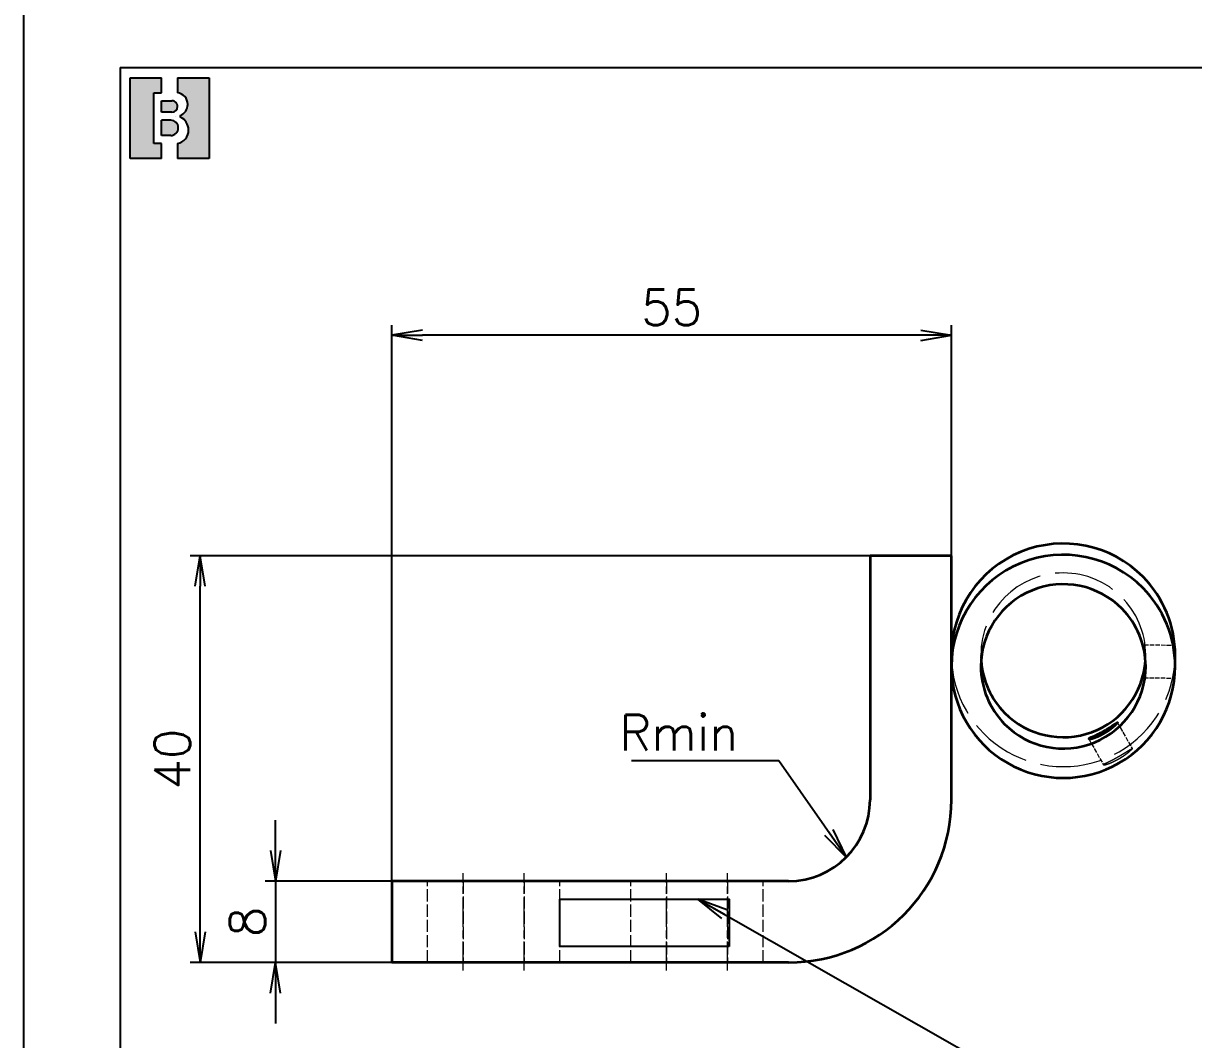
# Model space of a CAD drawing. Header units: inches. Extents: x 23 to 1845, y 4 to 536.
# Drawn here: x 480.8 to 595.8, y 198.9 to 298.8 of the extents above; entities that cross this region are included whole.
import ezdxf

# ---------------------------------------------------------------- set-up
doc = ezdxf.new("R2010")
doc.units = ezdxf.units.IN
doc.header["$MEASUREMENT"] = 0
doc.linetypes.add('AM_ISO02W050', pattern=[7.5, 6, -1.5])
doc.linetypes.add('AM_ISO08W050', pattern=[18, 12, -1.5, 3, -1.5])
doc.layers.add('AM_7', color=2, linetype='AM_ISO08W050', lineweight=25)
doc.layers.add('AM_HID', color=1, linetype='AM_ISO02W050', lineweight=25)
doc.layers.add('title_frame', color=7, linetype='Continuous')
doc.layers.add('word_dim', color=253, linetype='Continuous')
doc.styles.get("Standard").update_dxf_attribs({"font": 'txt', "bigfont": 'gbcbig.shx'})
doc.dimstyles.new('STANDARD 1-1', dxfattribs={"dimtxt": 3.5, "dimasz": 3, "dimexe": 1, "dimexo": 0, "dimgap": 1, "dimtad": 3, "dimdsep": 46, "dimtxsty": 'Standard', "dimblk1": 'OPEN', "dimblk2": 'OPEN', "dimsah": 1, "dimcen": 0, "dimclrd": 256, "dimclre": 256, "dimclrt": 3, "dimazin": 2, "dimtfac": 1, "dimtmove": 0, "dimatfit": 3, "dimldrblk": 'OPEN', "dimfxl": 0, "dimtolj": 1, "dimlwd": 25, "dimlwe": 25, "dimarcsym": 0})

# ---------------------------------------------------------------- blocks, each defined once
blk = doc.blocks.new('B\\M+18B40\\M+196A7\\M+100CF\\M+100B0\\M+100B8')
blk.add_hatch(color=1).paths.add_polyline_path([(0.3999999986702711, 0.8149999997779807), (0.3999999986702711, 0.9999999997779806), (-1.3297288e-09, 0.9999999997779806), (-1.3297288e-09, -2.220193e-10), (0.3999999986702711, -2.220193e-10), (0.3999999986702711, 0.1849999997779807), (0.2999999986702711, 0.1849999997779807), (0.2999999986702711, 0.8149999997779807)])
h = blk.add_hatch(color=1)
edge = h.paths.add_edge_path()
edge.add_line((0.5999999986702714, 0.9999999997779806), (0.5999999986702718, 0.8142220507965398))
edge.add_arc((0.5849999986702712, 0.6699999997779816), 0.1449999999999991, -5.115907697472721e-13, 84.06222754839428, ccw=False)
edge.add_arc((0.5849999986702707, 0.6699999997779802), 0.1449999999999993, -69.82872865353448, 1.1368683772161603e-13, ccw=False)
edge.add_line((0.6349999986702715, 0.5338934238898192), (0.6349999986702711, 0.5120827805020305))
edge.add_arc((0.5699999986702688, 0.3549999997779789), 0.1700000000000021, 3.979039320256561e-13, 67.5204943905955, ccw=False)
edge.add_arc((0.5699999986702724, 0.3549999997779802), 0.1699999999999993, -79.83575137827683, 0, ccw=False)
edge.add_line((0.5999999986702714, 0.1876679944711657), (0.5999999986702714, -2.220192918400699e-10))
edge.add_line((0.5999999986702714, -2.220193e-10), (0.9999999986702712, -2.220193e-10))
edge.add_line((0.9999999986702712, -2.220193e-10), (0.9999999986702712, 0.9999999997779806))
edge.add_line((0.9999999986702712, 0.9999999997779806), (0.5999999986702714, 0.9999999997779806))
h = blk.add_hatch(color=1)
edge = h.paths.add_edge_path()
edge.add_arc((0.5299999986702706, 0.6449999997779808), 0.07, 359.9999999999989, 450)
edge.add_line((0.5299999986702706, 0.7149999997779806), (0.3999999986702711, 0.7149999997779806))
edge.add_line((0.3999999986702711, 0.7149999997779806), (0.3999999986702711, 0.5749999997779809))
edge.add_line((0.3999999986702711, 0.5749999997779809), (0.5299999986702701, 0.5749999997779809))
edge.add_arc((0.5299999986702701, 0.6449999997779808), 0.07, 270, 359.9999999999999)
h = blk.add_hatch(color=1)
edge = h.paths.add_edge_path()
edge.add_arc((0.5149999986702705, 0.3799999997779802), 0.095, 1.018e-13, 90)
edge.add_line((0.5149999986702705, 0.4749999997779804), (0.3999999986702711, 0.4749999997779808))
edge.add_line((0.3999999986702711, 0.4749999997779808), (0.3999999986702711, 0.2849999997779809))
edge.add_line((0.3999999986702711, 0.2849999997779809), (0.5149999986702718, 0.2849999997779809))
edge.add_arc((0.5149999986702718, 0.379999999777981), 0.095, 270, 360.0000000000003)
at = {"color": 1}
for p, q in [((-1.3297288e-09, -2.220193e-10), (-1.3297288e-09, 0.9999999997779806)), ((-1.3297288e-09, 0.9999999997779806), (0.3999999986702711, 0.9999999997779806)), ((0.3999999986702711, 0.8149999997779807), (0.3999999986702711, 0.9999999997779806)), ((0.5999999986702714, 0.9999999997779806), (0.5999999986702718, 0.8142220507965398)), ((0.5999999986702714, 0.9999999997779806), (0.9999999986702712, 0.9999999997779806)), ((0.9999999986702712, 0.9999999997779806), (0.9999999986702712, -2.220193e-10)), ((0.2999999986702711, 0.8149999997779807), (0.3999999986702711, 0.8149999997779807)), ((0.2999999986702711, 0.1849999997779807), (0.2999999986702711, 0.8149999997779807)), ((0.3999999986702711, 0.7149999997779806), (0.5299999986702706, 0.7149999997779806)), ((0.3999999986702711, 0.5749999997779809), (0.3999999986702711, 0.7149999997779806)), ((0.5999999986702705, 0.6449999997779794), (0.59999999867027, 0.6449999997779803)), ((0.7299999986702704, 0.6699999997779807), (0.7299999986702704, 0.6699999997779802)), ((0.5299999986702701, 0.5749999997779809), (0.3999999986702711, 0.5749999997779809)), ((0.5149999986702705, 0.4749999997779804), (0.3999999986702711, 0.4749999997779808)), ((0.3999999986702711, 0.2849999997779809), (0.3999999986702711, 0.4749999997779808)), ((0.5699999986702711, 0.5249999997779802), (0.5699999986702716, 0.5249999997779807)), ((0.6349999986702715, 0.5338934238898192), (0.6349999986702711, 0.5120827805020305)), ((0.6099999986702707, 0.3799999997779806), (0.609999998670272, 0.3799999997779815)), ((0.739999998670271, 0.3549999997779802), (0.739999998670271, 0.3549999997779802)), ((0.3999999986702711, 0.1849999997779807), (0.2999999986702711, 0.1849999997779807)), ((0.5149999986702718, 0.2849999997779809), (0.3999999986702711, 0.2849999997779809)), ((0.3999999986702711, -2.220193e-10), (0.3999999986702711, 0.1849999997779807)), ((0.5999999986702714, 0.1876679944711657), (0.5999999986702714, -2.220193e-10)), ((0.3999999986702711, -2.220193e-10), (-1.3297288e-09, -2.220193e-10)), ((0.9999999986702712, -2.220193e-10), (0.5999999986702714, -2.220193e-10))]:
    blk.add_line(p, q, dxfattribs=at)
for centre, radius, start, end in [((0.5849999986702712, 0.6699999997779816), 0.1449999999999991, 359.9999999999995, 84.06222754839432), ((0.5299999986702706, 0.6449999997779808), 0.07, 359.9999999999989, 90), ((0.5299999986702701, 0.6449999997779808), 0.07, 270, 359.9999999999999), ((0.5849999986702707, 0.6699999997779802), 0.1449999999999993, 290.1712713464655, 1.781e-13), ((0.5149999986702705, 0.3799999997779802), 0.095, 1.018e-13, 90), ((0.5699999986702688, 0.3549999997779789), 0.1700000000000021, 4.58e-13, 67.52049439059552), ((0.5149999986702718, 0.379999999777981), 0.095, 270, 2.799e-13), ((0.5699999986702724, 0.3549999997779802), 0.1699999999999993, 280.1642486217232, 0)]:
    blk.add_arc(centre, radius, start, end, dxfattribs=at)
blk.add_attdef('B機密ﾏｰｸ', (-0.0857467348302255, 1.074949466596297), '', height=0.2)
blk = doc.blocks.new('_Open')
at = {"color": 0, "lineweight": -2}
for p, q in [((-1, 0.1666666666666667), (0, 0)), ((-1, -0.1666666666666667), (0, 0)), ((0, 0), (-1, 0))]:
    blk.add_line(p, q, dxfattribs=at)
blk = doc.blocks.new('*D30')
at = {"layer": 'DEFPOINTS', "color": 0, "ltscale": 2, "transparency": 16777216}
for p in [(516.9925893888885, 214.4468315619174), (505.5461564562738, 206.4468315619174), (516.9925888855087, 206.4468315619174)]:
    blk.add_point(p, dxfattribs=at)
at = {"layer": 'word_dim', "lineweight": 25, "ltscale": 2, "transparency": 16777216}
for p, q in [((505.5461564562738, 217.4468315619174), (505.5461564562738, 220.4468315619174)), ((516.9925893888885, 214.4468315619174), (504.5461564562738, 214.4468315619174)), ((505.5461564562738, 214.4468315619174), (505.5461564562738, 206.4468315619174)), ((516.9925888855087, 206.4468315619174), (504.5461564562738, 206.4468315619174)), ((505.5461564562738, 203.4468315619174), (505.5461564562738, 200.4468315619174))]:
    blk.add_line(p, q, dxfattribs=at)
at = {"layer": 'word_dim', "lineweight": 25, "ltscale": 2, "transparency": 16777216, "xscale": 3, "yscale": 3, "zscale": 3}
for p, rotation in [((505.5461564562738, 214.4468315619174), 270), ((505.5461564562738, 206.4468315619174), 90)]:
    blk.add_blockref('_Open', p, dxfattribs=dict(at, rotation=rotation))
at = {"layer": 'word_dim', "color": 3, "ltscale": 2, "transparency": 16777216, "insert": (502.7961564562738, 210.4468315619175), "char_height": 3.5, "attachment_point": 5, "rotation": 90}
blk.add_mtext('\\A1;8', dxfattribs=at)
blk = doc.blocks.new('*D31')
at = {"layer": 'DEFPOINTS', "color": 0, "ltscale": 2, "transparency": 16777216}
for p in [(516.9925893888885, 268.1189612001486), (571.9925948345062, 246.4463551593522), (516.9925893888885, 214.4468315619174)]:
    blk.add_point(p, dxfattribs=at)
at = {"layer": 'word_dim', "lineweight": 25, "ltscale": 2, "transparency": 16777216}
for p, q in [((516.9925893888885, 214.4468315619174), (516.9925893888885, 269.1189612001486)), ((568.9925948345062, 268.1189612001486), (519.9925893888885, 268.1189612001486)), ((571.9925948345062, 246.4463551593522), (571.9925948345062, 269.1189612001486))]:
    blk.add_line(p, q, dxfattribs=at)
at = {"layer": 'word_dim', "lineweight": 25, "ltscale": 2, "transparency": 16777216, "xscale": 3, "yscale": 3, "zscale": 3, "rotation": 180}
blk.add_blockref('_Open', (516.9925893888885, 268.1189612001486), dxfattribs=at)
at = {"layer": 'word_dim', "lineweight": 25, "ltscale": 2, "transparency": 16777216, "xscale": 3, "yscale": 3, "zscale": 3}
blk.add_blockref('_Open', (571.9925948345062, 268.1189612001486), dxfattribs=at)
at = {"layer": 'word_dim', "color": 3, "ltscale": 2, "transparency": 16777216, "insert": (544.4925921116974, 270.8689612001486), "char_height": 3.5, "attachment_point": 5}
blk.add_mtext('\\A1;55', dxfattribs=at)
blk = doc.blocks.new('*D32')
at = {"layer": 'DEFPOINTS', "color": 0, "ltscale": 2, "transparency": 16777216}
for p in [(498.1470552488918, 246.446356349175), (563.9925948345062, 246.446356349175), (516.9928158190178, 206.4468315619174)]:
    blk.add_point(p, dxfattribs=at)
at = {"layer": 'word_dim', "lineweight": 25, "ltscale": 2, "transparency": 16777216}
for p, q in [((563.9925948345062, 246.446356349175), (497.1470552488918, 246.446356349175)), ((498.1470552488918, 209.4468315619174), (498.1470552488918, 243.446356349175)), ((516.9928158190178, 206.4468315619174), (497.1470552488918, 206.4468315619174))]:
    blk.add_line(p, q, dxfattribs=at)
at = {"layer": 'word_dim', "lineweight": 25, "ltscale": 2, "transparency": 16777216, "xscale": 3, "yscale": 3, "zscale": 3}
for p, rotation in [((498.1470552488918, 246.446356349175), 90), ((498.1470552488918, 206.4468315619174), 270)]:
    blk.add_blockref('_Open', p, dxfattribs=dict(at, rotation=rotation))
at = {"layer": 'word_dim', "color": 3, "ltscale": 2, "transparency": 16777216, "insert": (495.3970552488917, 226.4465939555463), "char_height": 3.5, "attachment_point": 5, "rotation": 90}
blk.add_mtext('\\A1;40', dxfattribs=at)
blk = doc.blocks.new('A$C78DE67E4')
at = {"layer": 'word_dim', "color": 3, "ltscale": 2}
blk.add_lwpolyline([(-6.202814604330342, 4.646232903789496), (10.44049095435184, 4.646232903789496), (10.44049095435184, 0), (-6.202814604330342, 0)], close=True, dxfattribs=at)

msp = doc.modelspace()

# ---------------------------------------------------------------- linework, layer by layer
at = {"color": 7, "lineweight": 35}
for p, q in [((563.9925948345062, 246.4463563491895), (563.992591265096, 222.4468279181179)), ((571.992591265096, 222.4468267282951), (571.9925948345062, 246.4463551597887)), ((555.9925907617162, 214.4468291079407), (516.9925893888885, 214.4468315619174)), ((555.9925902583363, 206.4468291079407), (516.9925888855087, 206.4468315619174))]:
    msp.add_line(p, q, dxfattribs=at)
at = {"color": 7, "lineweight": 35, "ltscale": 0.2000000000005024}
msp.add_line((571.9925948345353, 246.4463551593522), (563.9925948345062, 246.446356349175), dxfattribs=at)
at = {"color": 7, "lineweight": 35, "ltscale": 0.02777098962639855}
msp.add_line((571.992608716946, 235.5654854036852), (571.992608716946, 236.6763249887458), dxfattribs=at)
at = {"color": 7, "lineweight": 35, "ltscale": 0.00300587274707654}
msp.add_line((593.9918948013237, 236.1225686828853), (593.9925696616428, 236.2428016988138), dxfattribs=at)
at = {"color": 7, "lineweight": 35, "ltscale": 0.01089783024241342}
msp.add_line((593.9926087055082, 236.2413871395416), (593.9926086952055, 236.6773003492431), dxfattribs=at)
at = {"color": 7, "lineweight": 35, "ltscale": 0.01087687387517633}
msp.add_line((593.9926086952055, 235.5664607641825), (593.9926087060612, 236.0015357191892), dxfattribs=at)
at = {"color": 7, "lineweight": 35, "ltscale": 0.2000000000000004}
msp.add_line((516.9925893888885, 214.4468315619174), (516.9925888855087, 206.4468315619174), dxfattribs=at)
at = {"color": 7, "lineweight": 35}
for centre, radius, start, end in [((581.2942454954336, 235.9518799691155), 12.69881923814008, 0.2232692462597373, 6.536864288827084), ((581.3858763417829, 236.3474615240716), 9.710061173045455, 350.2219772424586, 357.3832060598481), ((555.992591265096, 222.4468291079407), 16, 269.9999963948073, 359.9999914781051), ((555.992591265096, 222.4468291079407), 8, 269.9999963948073, 359.9999914781051)]:
    msp.add_arc(centre, radius, start, end, dxfattribs=at)
for centre, major_axis, ratio, start_param, end_param in [((582.9926087060612, 236.6768126689872), (11, 0), 0.9972540864600219, 0.7776024864781889, 3.14159243145407), ((582.9926087060612, 235.5659730636558), (11, 0), 0.9972540864600219, 0.7776024864781892, 3.141637110231791), ((582.9926087060612, 235.5659730636558), (8.100000381469727, 0), 0.997254086460022, 0.777602486478188, 3.141637110231791), ((582.9926087060612, 236.6768126689872), (11, 0), 0.9972540864600219, 4.445664199802586e-05, 0.777602486478188), ((582.9926087060612, 235.5659730636558), (11, 0), 0.9972540864600219, 4.445664199809402e-05, 0.7776024864781889), ((582.9926087060612, 235.5659730636558), (8.100000381469727, 0), 0.997254086460022, 4.445664199832451e-05, 0.7776024864781877), ((582.9926087060612, 236.6768126689872), (8.100000381469727, 0), 0.997254086460022, 3.210390887631943, 3.919195140067981), ((582.9926087060612, 236.6768126689872), (8.100000381469727, 0), 0.997254086460022, 3.919195140067981, 6.214360688958473), ((582.9926087060612, 235.5659730636558), (11, 0), 0.9972540864600219, 3.141637110231791, 6.283229763821585), ((582.9926087060612, 235.5659730636558), (8.100000381469727, 0), 0.997254086460022, 3.141637110231791, 3.919195140067981), ((582.9926087060612, 235.5659730636558), (8.100000381469727, 0), 0.997254086460022, 3.919195140067981, 6.283229763821584)]:
    msp.add_ellipse(centre, major_axis=major_axis, ratio=ratio, start_param=start_param, end_param=end_param, dxfattribs=at)
for points, knots in [([(593.8857174527384, 237.6577012021749), (593.8838615079312, 237.6577109647347), (593.8853328889254, 237.633428240822), (593.8904118094961, 237.5841998791598), (593.898804839906, 237.509640994876), (593.9089836360963, 237.4161987805724), (593.9096492872941, 237.4100753440448), (593.9103215756786, 237.4038758874099), (593.9110001491226, 237.397601227874)], [0, 0, 0, 0, 0, 0, 1.282740853491139, 1.282740853491139, 1.282740853491139, 1.371467933050353, 1.371467933050353, 1.371467933050353, 1.371467933050353, 1.371467933050353, 1.371467933050353]), ([(593.9925696616428, 236.2428016988138), (593.992584370515, 236.4690785329454), (593.9866583425046, 236.6919410260612), (593.9748517449207, 236.9051638419055), (593.9467034066056, 237.241191797833), (593.916131163629, 237.4844225498105), (593.9042091571046, 237.5651535530356), (593.8931653256604, 237.6307363942047), (593.8875737082872, 237.6536757401059), (593.88677274986, 237.6563566826385), (593.8861533376348, 237.6576989093606), (593.8857174527384, 237.6577012021749)], [0, 0, 0, 0, 0, 0, 1.990870513174752, 1.990870513174752, 1.990870513174752, 3.419879151958192, 3.419879151958192, 3.419879151958192, 3.721142064337028, 3.721142064337028, 3.721142064337028, 3.721142064337028, 3.721142064337028, 3.721142064337028]), ([(590.9553724954912, 234.6983024097586), (590.9409673596401, 234.6107700207372), (590.9285072414805, 234.5378412149162), (590.9196178402944, 234.4831253084572), (590.9152089410072, 234.447345061069), (590.9166351787298, 234.439442821707), (590.9168200189615, 234.4389476934607), (590.9170557043417, 234.438698495565), (590.9173419105664, 234.4386949717023)], [0, 0, 0, 0, 0, 0, 1.237725022203944, 1.237725022203944, 1.237725022203944, 1.365688725218291, 1.365688725218291, 1.365688725218291, 1.365688725218291, 1.365688725218291, 1.365688725218291]), ([(590.9173419105664, 234.4386949717023), (590.9204901046487, 234.4386562101877), (590.9297509218468, 234.4683425918206), (590.9445970258694, 234.5276890103428), (590.9899293037906, 234.7383092079995), (591.0412100441772, 235.0686751290791), (591.0668830772065, 235.2990372131913), (591.0829955868558, 235.5386419564616), (591.0896410691221, 235.7842116714615)], [0, 0, 0, 0, 0, 0, 1.407567604199231, 1.407567604199231, 1.407567604199231, 3.576759392266282, 3.576759392266282, 3.576759392266282, 3.576759392266282, 3.576759392266282, 3.576759392266282]), ([(585.4984061182786, 228.4355571384818), (585.5061526185909, 228.4219343567979), (585.5492823391705, 228.4199204876072), (585.626975667723, 228.4304095515995), (585.9127019653697, 228.4932133144771), (586.3369717838959, 228.6432315137513), (586.6277896073025, 228.7716433962646), (587.067056964328, 229.0054515288953), (587.4700556056359, 229.2734476715573), (587.6017283169222, 229.3676774989013), (587.8098760010344, 229.5273864869683), (587.9860503163964, 229.6785487042958), (588.0552749247308, 229.7409995146313), (588.1135123281874, 229.7962819242835), (588.1631557389064, 229.8459435639684)], [0, 0, 0, 0, 0, 0, 1.56870392552118, 1.56870392552118, 1.56870392552118, 4.392738280563645, 4.392738280563645, 4.392738280563645, 5.858808501865038, 5.858808501865038, 5.858808501865038, 6.876234240224355, 6.876234240224355, 6.876234240224355, 6.876234240224355, 6.876234240224355, 6.876234240224355]), ([(585.6881855543779, 228.5616038151798), (585.8103905894113, 228.6219059857845), (585.9721816161782, 228.6962320901671), (586.1594858306944, 228.7831024088096), (586.6378407147149, 229.0161102344441), (587.1444082926628, 229.2957002276394), (587.4337891023915, 229.4717356121414), (587.8404311117793, 229.7416684706418), (588.1289376451768, 229.9394909900889), (588.2126462390024, 229.9960204111717), (588.2811526750756, 230.0363283292695), (588.308902569961, 230.0408698847619), (588.3123111136392, 230.0406511737542), (588.3146194182063, 230.039473276936), (588.3158329319576, 230.0373404764264)], [0, 0, 0, 0, 0, 0, 2.02309576608583, 2.02309576608583, 2.02309576608583, 4.922569598644129, 4.922569598644129, 4.922569598644129, 6.516401930196738, 6.516401930196738, 6.516401930196738, 6.823739039226765, 6.823739039226765, 6.823739039226765, 6.823739039226765, 6.823739039226765, 6.823739039226765]), ([(588.3158329319576, 230.0373404764264), (588.3203791977448, 230.0293502266882), (588.3095597715019, 230.0079577129232), (588.283388476937, 229.9734758429709), (588.2390054276639, 229.9232604002332), (588.1804627005786, 229.8633820349364), (588.1748148795468, 229.8576488819395), (588.1690457133827, 229.8518357012231), (588.1631557389064, 229.8459435639684)], [0, 0, 0, 0, 0, 0, 1.151397065512578, 1.151397065512578, 1.151397065512578, 1.271338379159779, 1.271338379159779, 1.271338379159779, 1.271338379159779, 1.271338379159779, 1.271338379159779]), ([(585.6881855543779, 228.5616038151798), (585.6145894373203, 228.5252877533653), (585.5553744591325, 228.4940694467382), (585.5143276122999, 228.4686283767092), (585.4942867549271, 228.4489597235675), (585.4977579967253, 228.4369353167581), (585.4979359431618, 228.4364634342797), (585.4981519909943, 228.436004039731), (585.4984061182786, 228.4355571384818)], [0, 0, 0, 0, 0, 0, 1.226282669867794, 1.226282669867794, 1.226282669867794, 1.277744681529035, 1.277744681529035, 1.277744681529035, 1.277744681529035, 1.277744681529035, 1.277744681529035])]:
    msp.add_open_spline(points, degree=5, knots=knots, dxfattribs=at)
at = {"layer": 'AM_7', "lineweight": 13, "ltscale": 0.2400000095367432}
for p, q in [((523.9925972619694, 205.646831055828), (523.9925972619694, 215.2468314372977)), ((529.9925972619694, 205.646831055828), (529.9925972619694, 215.2468314372977)), ((543.9925972619694, 205.6468291484794), (543.9925972619694, 215.2468295299491)), ((549.9925972619694, 205.6468291484794), (549.9925972619694, 215.2468295299491))]:
    msp.add_line(p, q, dxfattribs=at)
at = {"layer": 'AM_HID', "lineweight": 13, "ltscale": 0.07358363887768059}
msp.add_line((590.9424609553553, 237.6805976517512), (593.8857174527384, 237.6577012021749), dxfattribs=at)
at = {"layer": 'AM_HID', "lineweight": 13, "ltscale": 0.02777098962639855}
msp.add_line((574.892608714059, 235.5656139739308), (574.892608714059, 236.6764535589914), dxfattribs=at)
at = {"layer": 'AM_HID', "lineweight": 13, "ltscale": 0.005427106550365833}
msp.add_line((591.0896410691221, 235.7842116714615), (591.0925410064829, 236.0012765630977), dxfattribs=at)
at = {"layer": 'AM_HID', "lineweight": 13, "ltscale": 0.01089363599470232}
msp.add_line((591.0926087057469, 236.2414263391998), (591.0926086980635, 236.677171778983), dxfattribs=at)
at = {"layer": 'AM_HID', "lineweight": 13, "ltscale": 0.01087703781469145}
msp.add_line((591.0926086980635, 235.5663321939369), (591.0926087060379, 236.0014137065168), dxfattribs=at)
at = {"layer": 'AM_HID', "lineweight": 13, "ltscale": 0.07358329480343598}
msp.add_line((590.9173419105664, 234.4386949717023), (593.8605846453593, 234.415798625852), dxfattribs=at)
at = {"layer": 'AM_HID', "lineweight": 13, "ltscale": 0.0734492728620173}
msp.add_line((588.3162901807827, 230.0375756558947), (589.7684000920872, 227.4835494422746), dxfattribs=at)
at = {"layer": 'AM_HID', "lineweight": 13, "ltscale": 0.07343537121264179}
msp.add_line((585.4980712224224, 228.4350133557323), (586.9499062968262, 225.8814705405544), dxfattribs=at)
at = {"layer": 'AM_HID', "lineweight": 13, "ltscale": 0.1999999999999976}
for p, q in [((520.4925973587688, 206.4468313416887), (520.4925978621486, 214.4468313416887)), ((549.9926008277707, 214.4468294854755), (549.9926003243909, 206.4468294854755))]:
    msp.add_line(p, q, dxfattribs=at)
at = {"layer": 'AM_HID', "lineweight": 13, "ltscale": 0.2000000000000004}
for p, q in [((523.9925948964974, 214.4468311214601), (523.9925943931175, 206.4468311214601)), ((523.9926008277707, 214.4468311214601), (523.9926003243909, 206.4468311214601)), ((529.9925948964974, 214.4468307439252), (529.9925943931175, 206.4468307439252)), ((529.9926008277707, 214.4468307439252), (529.9926003243909, 206.4468307439252)), ((533.4925973587397, 206.4468305236965), (533.4925978621195, 214.4468305236965)), ((540.4925973587397, 206.4468300832391), (540.4925978621195, 214.4468300832391)), ((543.9925948964974, 214.4468298630104), (543.9925943931175, 206.4468298630104)), ((549.9925948964974, 214.4468294854755), (549.9925943931175, 206.4468294854755))]:
    msp.add_line(p, q, dxfattribs=at)
at = {"layer": 'AM_HID', "lineweight": 13, "ltscale": 0.2000000000000032}
for p, q in [((543.9926008277707, 214.4468298630104), (543.9926003243909, 206.4468298630104)), ((553.4925973587397, 206.4468292652469), (553.4925978621195, 214.4468292652469))]:
    msp.add_line(p, q, dxfattribs=at)
at = {"layer": 'AM_HID', "lineweight": 13}
for centre, radius, start, end in [((581.7699046702201, 235.9518116970881), 9.323337736453189, 0.3040021473235315, 9.062266856997773), ((582.9165501070402, 236.24559821289), 8.176010051976645, 357.6065656375865, 359.975209330711), ((581.188439905296, 236.3163178371192), 12.80536585009646, 352.6383978006616, 359.1330338824474)]:
    msp.add_arc(centre, radius, start, end, dxfattribs=at)
for major_axis, ratio, start_param, end_param in [((8.100000381469727, 0), 0.997254086460022, 4.445664199813943e-05, 3.141637110231791), ((11, 0), 0.9972540864600219, 3.141592431454071, 6.283229763821587), ((8.100000381469727, 0), 0.997254086460022, 3.141637110231791, 3.210390887631943), ((8.100000381469727, 0), 0.997254086460022, 6.214360688958473, 6.283229763821584)]:
    msp.add_ellipse((582.9926087060612, 236.6768126689872), major_axis=major_axis, ratio=ratio, start_param=start_param, end_param=end_param, dxfattribs=at)
for points, knots in [([(590.9424609553553, 237.6805976517512), (590.9400831534022, 237.6806040184761), (590.941599047017, 237.6600956293273), (590.947265469762, 237.618976694213), (590.9578156561784, 237.5503029813276), (590.971305219342, 237.461812739844), (590.9733437366103, 237.4484044867), (590.9754324961705, 237.4346043017008), (590.9775657812734, 237.4204212721538)], [0, 0, 0, 0, 0, 0, 1.168721186211848, 1.168721186211848, 1.168721186211848, 1.369820758707683, 1.369820758707683, 1.369820758707683, 1.369820758707683, 1.369820758707683, 1.369820758707683]), ([(591.0925556953316, 236.2420606283427), (591.0926143572451, 236.5118984538144), (591.0812352031371, 236.777486176115), (591.0579203284015, 237.0313269499325), (591.0104554596783, 237.373876452069), (590.968236578834, 237.5875911237104), (590.9555551140238, 237.6429704832131), (590.9466291324952, 237.6757027711588), (590.9429675824085, 237.6803422456447), (590.9427826549236, 237.6805121077646), (590.9426137648134, 237.680597242595), (590.9424609553553, 237.6805976517512)], [0, 0, 0, 0, 0, 0, 2.372852516732463, 2.372852516732463, 2.372852516732463, 3.667032158391423, 3.667032158391423, 3.667032158391423, 3.742140028260299, 3.742140028260299, 3.742140028260299, 3.742140028260299, 3.742140028260299, 3.742140028260299]), ([(593.8605846453593, 234.415798625852), (593.8624951217225, 234.4157712472675), (593.8674715991092, 234.4358552210192), (593.8753126451938, 234.4760074899255), (593.9021675249405, 234.6338210677364), (593.9370312498086, 234.900729783943), (593.9576209629322, 235.1021249843193), (593.9791718219658, 235.4023970231515), (593.9895666090906, 235.7190273641477), (593.9915954470362, 235.8126910809383), (593.9925913858478, 235.9069213489725), (593.9925715520822, 236.0013628465981)], [0, 0, 0, 0, 0, 0, 1.156274651119907, 1.156274651119907, 1.156274651119907, 3.172817230752916, 3.172817230752916, 3.172817230752916, 4.007590526250548, 4.007590526250548, 4.007590526250548, 4.007590526250548, 4.007590526250548, 4.007590526250548]), ([(593.8888068640972, 234.6754823654788), (593.8780991004915, 234.5878025819852), (593.8688657112671, 234.5148148498425), (593.8622876034369, 234.4601576886794), (593.8590175485606, 234.4244314657422), (593.8600639680535, 234.4165442833924), (593.860199954217, 234.4160501170277), (593.8603735904926, 234.4158016504385), (593.8605846453593, 234.415798625852)], [0, 0, 0, 0, 0, 0, 1.235081439599118, 1.235081439599118, 1.235081439599118, 1.362817839467083, 1.362817839467083, 1.362817839467083, 1.362817839467083, 1.362817839467083, 1.362817839467083]), ([(586.9501561620291, 225.8817725207932), (586.957726115741, 225.8685760426029), (586.9996227068204, 225.8687014364273), (587.0751774842229, 225.8829823260035), (587.3541314512859, 225.9584694747623), (587.7711030578957, 226.1221250826361), (588.0594939532184, 226.2564918855656), (588.496335642094, 226.4918611232293), (588.9020747114864, 226.7533372430348), (589.0353799967579, 226.8445519541724), (589.247216675345, 226.9981534315898), (589.4278103093984, 227.14229974209), (589.4988486310194, 227.201562255113), (589.5588518774621, 227.2540082322535), (589.6100557900809, 227.301080644103)], [0, 0, 0, 0, 0, 0, 1.56536382767626, 1.56536382767626, 1.56536382767626, 4.38086229047297, 4.38086229047297, 4.38086229047297, 5.844388259213837, 5.844388259213837, 5.844388259213837, 6.859982280286801, 6.859982280286801, 6.859982280286801, 6.859982280286801, 6.859982280286801, 6.859982280286801]), ([(587.1350856055233, 226.0167408952998), (587.2542540301238, 226.0823434263889), (587.4125205152104, 226.1631976425865), (587.5965155995818, 226.2562944521792), (588.0685099185521, 226.5009682211835), (588.5735983712384, 226.7820493956838), (588.8641813994636, 226.9541146303395), (589.2780141491694, 227.2127696511029), (589.5744699839579, 227.3967109571254), (589.6606967974822, 227.4483664227023), (589.7315343303508, 227.4845607239709), (589.760413773156, 227.4875529624856), (589.7639780149057, 227.4871501022003), (589.7664018463129, 227.4858549314099), (589.7676897549845, 227.4836710023242)], [0, 0, 0, 0, 0, 0, 2.032130352533336, 2.032130352533336, 2.032130352533336, 4.942016762943567, 4.942016762943567, 4.942016762943567, 6.543377834556846, 6.543377834556846, 6.543377834556846, 6.853078791739728, 6.853078791739728, 6.853078791739728, 6.853078791739728, 6.853078791739728, 6.853078791739728]), ([(587.1350856055233, 226.0167408952998), (587.0648037271185, 225.9780505364484), (587.0081225600461, 225.9446656479863), (586.9683337890328, 225.9175044641175), (586.9473515267327, 225.8962983485121), (586.9492703187589, 225.8838797031508), (586.94947753224, 225.883143157656), (586.9497728372535, 225.8824407596271), (586.9501561620291, 225.8817725207932)], [0, 0, 0, 0, 0, 0, 1.198480889570525, 1.198480889570525, 1.198480889570525, 1.277747258258621, 1.277747258258621, 1.277747258258621, 1.277747258258621, 1.277747258258621, 1.277747258258621])]:
    msp.add_open_spline(points, degree=5, knots=knots, dxfattribs=at)
msp.add_open_spline([(589.7676897549845, 227.4836710023242), (589.7730255282968, 227.4746230389005), (589.7588640021586, 227.4503202709762), (589.7253896566708, 227.4114430996283), (589.6747455091408, 227.3605507303451), (589.6100557900809, 227.301080644103)], degree=5, dxfattribs=at)
at = {"layer": 'title_frame'}
for p, q in [((490.2626205242141, 294.4377021820852), (681.2626205242141, 294.4377021820852)), ((490.2626205242141, 294.4377021820852), (490.2626205242141, 18.68770218208513)), ((495.2626205242141, 294.4377021820852), (681.2626205242141, 294.4377021820852))]:
    msp.add_line(p, q, dxfattribs=at)
at = {"layer": 'title_frame', "color": 4}
msp.add_lwpolyline([(480.7626205242141, 14.43770218208513), (690.7626205242141, 14.43770218208513), (690.7626205242141, 311.4377021820852), (480.7626205242141, 311.4377021820852)], close=True, dxfattribs=at)

# ---------------------------------------------------------------- block references
at = {"xscale": 7.778749999997672, "yscale": 7.9375, "zscale": 7.9375}
msp.add_blockref('B\\M+18B40\\M+196A7\\M+100CF\\M+100B0\\M+100B8', (491.2426278184885, 285.5002021838605), dxfattribs=at)
at = {"layer": 'word_dim', "ltscale": 2, "rotation": 180}
msp.add_blockref('A$C78DE67E4', (543.9325796089706, 212.6794681440674), dxfattribs=at)

# ---------------------------------------------------------------- texts
at = {"layer": 'word_dim', "color": 3, "ltscale": 2, "insert": (551.038591733859, 227.2868729434863), "char_height": 3.5, "attachment_point": 9}
msp.add_mtext('\\A1;Rmin', dxfattribs=at)

# ---------------------------------------------------------------- dimensions: what is measured, and where the dimension line sits
at = {"layer": 'word_dim', "ltscale": 2}
dim = msp.add_linear_dim(base=(516.9925893888885, 268.1189612001486), p1=(571.9925948345062, 246.4463551593522), p2=(516.9925893888885, 214.4468315619174), dimstyle='STANDARD 1-1', dxfattribs=at)
dim.commit()
dim.dimension.update_dxf_attribs({"geometry": '*D31', "text_midpoint": (544.4925921116974, 270.8689612001486)})
for base, p1, p2, picture, middle in [((498.1470552488918, 246.446356349175), (516.9928158190178, 206.4468315619174), (563.9925948345062, 246.446356349175), '*D32', (495.3970552488917, 226.4465939555463)), ((505.5461564562738, 206.4468315619174), (516.9925893888885, 214.4468315619174), (516.9925888855087, 206.4468315619174), '*D30', (502.7961564562738, 210.4468315619175))]:
    dim = msp.add_linear_dim(base=base, p1=p1, p2=p2, angle=90, dimstyle='STANDARD 1-1', dxfattribs=at)
    dim.commit()
    dim.dimension.update_dxf_attribs({"geometry": picture, "text_midpoint": middle})

# ---------------------------------------------------------------- leaders
at = {"layer": 'word_dim', "ltscale": 2, "annotation_type": 0, "has_hookline": 1}
for points, hookline_direction, text_width in [([(561.6494449159236, 216.7899742597961), (555.038591733859, 226.2868729434863), (552.038591733859, 226.2868729434863)], 1, 10.5), ([(547.0664345186542, 212.6794681440674), (593.3420192662616, 186.3101858317982), (596.3420192662616, 186.3101858317982)], 0, 60.50000000000004)]:
    msp.add_leader(points, dimstyle='STANDARD 1-1', override={"dimgap": 1, "dimtad": 1}, dxfattribs=dict(at, hookline_direction=hookline_direction, text_width=text_width))

doc.saveas('drawing.dxf')
